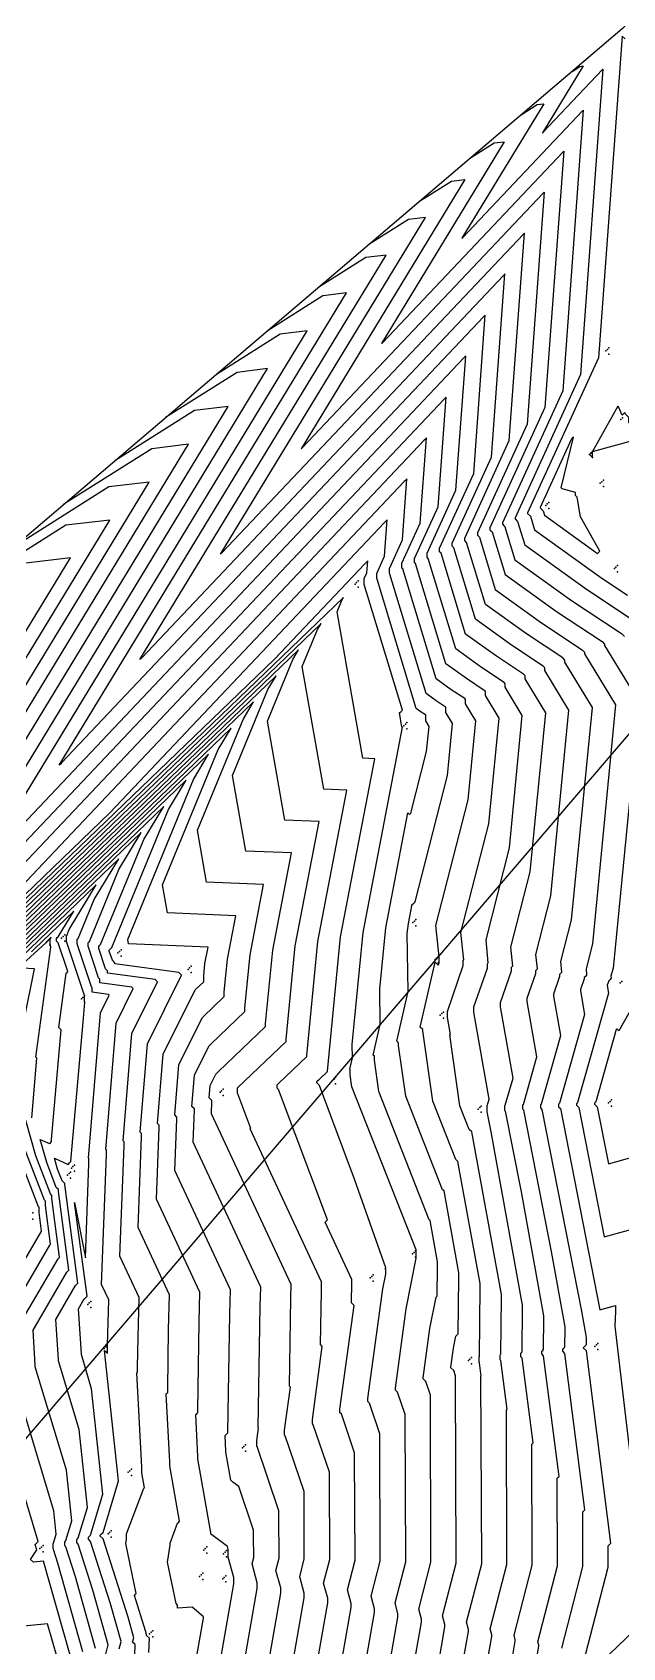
# Model space of a CAD drawing. Header units: metres. Extents: x 419582 to 423558, y 4805372 to 4807539.
# Drawn here: x 421898.9 to 421937, y 4806538.3 to 4806642.4 of the extents above; entities that cross this region are included whole.
import ezdxf

# ---------------------------------------------------------------- set-up
doc = ezdxf.new("R2010")
doc.units = ezdxf.units.M
doc.linetypes.add('PHANTOM', pattern=[2.5, 1.25, -0.25, 0.25, -0.25, 0.25, -0.25])
for name, color, linetype in [('C-TINN', 4, 'Continuous'), ('C-TINN-BNDY', 110, 'Continuous'), ('C-TOPO-MAJR', 9, 'Continuous'), ('C-TOPO-MINR', 8, 'Continuous'), ('LS', 7, 'Continuous')]:
    doc.layers.add(name, color=color, linetype=linetype)
doc.styles.get("Standard").update_dxf_attribs({"font": 'simplex.shx'})

# ---------------------------------------------------------------- blocks, each defined once
blk = doc.blocks.new('AN30 +0 +0')
at = {"linetype": 'PHANTOM', "flags": 128}
for points in [[(0, -11.38), (0, 11.38)], [(-11.38, 0), (11.38, 0)]]:
    blk.add_lwpolyline(points, dxfattribs=at)
at = {"flags": 128}
blk.add_lwpolyline([(-4.74, -4.74), (-4.74, 4.74), (4.74, 4.74), (4.74, -4.74)], close=True, dxfattribs=at)
at = {"layer": 'LS', "insert": (-3.27, -0.38), "char_height": 0.5158, "width": 9.1359, "attachment_point": 1}
blk.add_mtext('AN30\\PBase +0 Leg +0', dxfattribs=at)

msp = doc.modelspace()

# ---------------------------------------------------------------- linework, layer by layer
at = {"color": 31, "lineweight": 30, "true_color": 0xffbd7a, "elevation": 1718.01}
msp.add_lwpolyline([(423449.83, 4807399.59), (423130.59, 4807500.11), (421950.92, 4806613), (421795.04, 4806430.99), (421305.02, 4806147.04), (421305.02, 4806147.04), (420630.08, 4805770.97), (419765.16, 4805549.54), (419617.36, 4805580.09)], dxfattribs=at)
at = {"layer": 'C-TINN', "color": 4, "linetype": 'Continuous', "lineweight": -3}
for p in [(421935.92, 4806621.89, 1832.42), (421936.02, 4806621.99, 1832.42), (421936.12, 4806622.09, 1832.42), (421936.12, 4806621.69, 1832.42), (421936.89, 4806617.47, 1831.9), (421936.99, 4806617.57, 1831.9), (421934.86, 4806615.21, 1832), (421934.96, 4806615.31, 1832), (421935.06, 4806615.41, 1832), (421935.06, 4806615.01, 1832), (421935.76, 4806613.56, 1832.59), (421935.56, 4806613.36, 1832.59), (421935.66, 4806613.46, 1832.59), (421935.76, 4806613.16, 1832.59), (421932.04, 4806611.93, 1833.44), (421932.14, 4806612.03, 1833.44), (421932.24, 4806612.13, 1833.44), (421932.24, 4806611.73, 1833.44), (421936.47, 4806607.86, 1832.85), (421936.57, 4806607.96, 1832.85), (421936.67, 4806608.06, 1832.85), (421936.67, 4806607.66, 1832.85), (421919.74, 4806606.86, 1818.51), (421919.84, 4806606.96, 1818.51), (421919.94, 4806607.06, 1818.51), (421919.94, 4806606.66, 1818.51), (421923.09, 4806597.93, 1819.05), (421922.89, 4806597.73, 1819.05), (421922.99, 4806597.83, 1819.05), (421923.09, 4806597.53, 1819.05), (421923.47, 4806585.04, 1821.2), (421923.57, 4806585.14, 1821.2), (421923.67, 4806585.24, 1821.2), (421923.67, 4806584.84, 1821.2), (421899.85, 4806583.78, 1804.93), (421899.95, 4806583.88, 1804.93), (421900.05, 4806583.98, 1804.93), (421900.05, 4806583.58, 1804.93), (421900.82, 4806584.04, 1806.82), (421900.92, 4806584.14, 1806.82), (421901.02, 4806584.24, 1806.82), (421901.02, 4806583.84, 1806.82), (421904.45, 4806583.08, 1811.81), (421904.55, 4806583.18, 1811.81), (421904.65, 4806583.28, 1811.81), (421904.65, 4806582.88, 1811.81), (421924.9, 4806582.65, 1821.96), (421925, 4806582.75, 1821.96), (421925.1, 4806582.85, 1821.96), (421925.1, 4806582.45, 1821.96), (421908.97, 4806582.02, 1811.39), (421909.07, 4806582.12, 1811.39), (421909.17, 4806582.22, 1811.39), (421909.17, 4806581.82, 1811.39), (421936.94, 4806581.25, 1829.49), (421902.19, 4806580.22, 1806.98), (421902.29, 4806580.32, 1806.98), (421936.84, 4806581.15, 1829.49), (421902.09, 4806580.12, 1806.98), (421902.29, 4806579.92, 1806.98), (421925.34, 4806579.17, 1822.85), (421925.44, 4806579.27, 1822.85), (421925.24, 4806579.07, 1822.85), (421925.44, 4806578.87, 1822.85), (421918.49, 4806575.05, 1818.4), (421911.04, 4806574.1, 1815.64), (421911.14, 4806574.2, 1815.64), (421911.24, 4806574.3, 1815.64), (421918.29, 4806574.85, 1818.4), (421918.39, 4806574.95, 1818.4), (421918.49, 4806574.65, 1818.4), (421911.24, 4806573.9, 1815.64), (421927.68, 4806573.01, 1823.67), (421927.78, 4806573.11, 1823.67), (421927.88, 4806573.21, 1823.67), (421936.09, 4806573.41, 1830.79), (421936.19, 4806573.51, 1830.79), (421936.29, 4806573.61, 1830.79), (421936.29, 4806573.21, 1830.79), (421927.88, 4806572.81, 1823.67), (421901.2, 4806568.76, 1807.9), (421901.3, 4806568.86, 1807.9), (421901.4, 4806568.96, 1807.9), (421901.45, 4806569.21, 1807.18), (421901.55, 4806569.31, 1807.18), (421901.65, 4806569.41, 1807.18), (421901.65, 4806569.01, 1807.18), (421901.4, 4806568.56, 1807.9), (421898.96, 4806566.33, 1802.05), (421898.96, 4806565.93, 1802.05), (421923.45, 4806563.68, 1818.97), (421923.55, 4806563.78, 1818.97), (421923.65, 4806563.88, 1818.97), (421923.65, 4806563.48, 1818.97), (421920.72, 4806562.13, 1817.6), (421920.82, 4806562.23, 1817.6), (421920.92, 4806562.33, 1817.6), (421920.92, 4806561.93, 1817.6), (421902.5, 4806560.42, 1808.41), (421902.6, 4806560.52, 1808.41), (421902.7, 4806560.62, 1808.41), (421902.7, 4806560.22, 1808.41), (421903.56, 4806557.58, 1808.99), (421903.66, 4806557.68, 1808.99), (421903.76, 4806557.78, 1808.99), (421903.76, 4806557.38, 1808.99), (421935.21, 4806557.71, 1827.54), (421935.31, 4806557.81, 1827.54), (421935.41, 4806557.91, 1827.54), (421935.41, 4806557.51, 1827.54), (421927.05, 4806556.8, 1821.63), (421927.15, 4806556.9, 1821.63), (421927.25, 4806557, 1821.63), (421927.25, 4806556.6, 1821.63), (421912.48, 4806551.17, 1813.59), (421912.58, 4806551.27, 1813.59), (421912.68, 4806551.37, 1813.59), (421912.68, 4806550.97, 1813.59), (421905.12, 4806549.6, 1809.63), (421905.22, 4806549.7, 1809.63), (421905.32, 4806549.8, 1809.63), (421905.32, 4806549.4, 1809.63), (421904.01, 4806545.83, 1809.65), (421899.52, 4806544.78, 1804.15), (421899.62, 4806544.88, 1804.15), (421903.81, 4806545.63, 1809.65), (421903.91, 4806545.73, 1809.65), (421904.01, 4806545.43, 1809.65), (421910.18, 4806544.79, 1811.77), (421899.42, 4806544.68, 1804.15), (421899.62, 4806544.48, 1804.15), (421909.98, 4806544.59, 1811.77), (421910.08, 4806544.69, 1811.77), (421910.18, 4806544.39, 1811.77), (421911.26, 4806544.35, 1811.93), (421911.36, 4806544.45, 1811.93), (421911.46, 4806544.55, 1811.93), (421911.46, 4806544.15, 1811.93), (421909.72, 4806542.89, 1811.77), (421909.82, 4806542.99, 1811.77), (421909.92, 4806543.09, 1811.77), (421909.92, 4806542.69, 1811.77), (421911.21, 4806542.73, 1811.66), (421911.31, 4806542.83, 1811.66), (421911.41, 4806542.93, 1811.66), (421911.41, 4806542.53, 1811.66), (421906.49, 4806539.19, 1810.23), (421906.59, 4806539.29, 1810.23), (421906.69, 4806539.39, 1810.23), (421906.69, 4806538.99, 1810.23)]:
    msp.add_point(p, dxfattribs=at)
at = {"layer": 'C-TINN-BNDY', "color": 110, "linetype": 'Continuous', "lineweight": -3, "flags": 128}
for points in [[(421193.45, 4806114.76), (421316.74, 4806181.07), (421324.23, 4806185.31), (421416.34, 4806233.29), (421455.96, 4806255.55), (421534.88, 4806300.35), (421936.98, 4806642.67), (421937.08, 4806642.77), (421937.18, 4806642.87), (421963.15, 4806666.69), (422251.15, 4806867.33), (422367.39, 4806957.21), (422449.57, 4807014.1), (422473.63, 4807031.8), (422600.66, 4807130.15), (422687.35, 4807196.06), (422733.46, 4807229.97)], [(422724.87, 4807165.92), (422697.08, 4807146.67), (422577.28, 4807048.8), (422494.93, 4806993.73), (422433.35, 4806948.24), (422390.21, 4806913.55), (422303.24, 4806847.72), (422229.68, 4806793.83), (422213.19, 4806781.58), (422179.34, 4806755.48), (422143.63, 4806726.94), (422090.94, 4806686.36), (421935.65, 4806537.41), (421807.76, 4806419.27), (421798.23, 4806410.98), (421750.84, 4806385.06), (421712.43, 4806364.25), (421678.37, 4806344.94), (421648.74, 4806328.11), (421541.25, 4806258.62), (421434.62, 4806175.52), (421305.47, 4806115.01), (421187.67, 4806058.56)]]:
    msp.add_lwpolyline(points, dxfattribs=at)
at = {"layer": 'C-TOPO-MAJR', "color": 9, "linetype": 'Continuous', "lineweight": -3, "flags": 128}
for points, elevation in [([(421930.46, 4806637.12), (421931.48, 4806637.77), (421931.92, 4806637.82), (421926.64, 4806629.15), (421926.66, 4806629.17), (421926.68, 4806629.19), (421934.43, 4806637.38), (421934.45, 4806637.4), (421934.46, 4806637.41), (421933.14, 4806619.31), (421929.25, 4806610.81), (421929.25, 4806610.72), (421929.41, 4806610.56), (421930.05, 4806608.43), (421933.71, 4806605.81), (421936.93, 4806603.67), (421937.12, 4806603.49)], 1830), ([(421931.33, 4806536.92), (421931.59, 4806538.4), (421931.59, 4806538.46), (421931.53, 4806538.68), (421932.81, 4806543.58), (421932.78, 4806549.23), (421932.84, 4806549.29), (421932.9, 4806549.34), (421931.9, 4806557.12), (421931.79, 4806557.23), (421931.79, 4806557.4), (421931.85, 4806557.46), (421931.9, 4806557.52), (421931.92, 4806559.56), (421931.92, 4806559.68), (421930.47, 4806567.69), (421929.45, 4806572.88), (421929.41, 4806572.92), (421929.41, 4806573.25), (421929.43, 4806573.27), (421929.93, 4806575.02), (421929.13, 4806579.61), (421929.13, 4806579.88), (421929.84, 4806581.93), (421929.84, 4806582.16), (421929.88, 4806582.2), (421929.92, 4806582.24), (421929.8, 4806583.46), (421931.04, 4806588.31), (421932.04, 4806598.56), (421930.71, 4806600.75), (421930.71, 4806600.95), (421930.61, 4806601.05), (421928.86, 4806602.21), (421926.87, 4806603.64), (421925.29, 4806608.86), (421925.2, 4806608.95), (421925.2, 4806609.18), (421927.4, 4806613.98), (421928.14, 4806624.2), (421928.09, 4806624.15), (421928.04, 4806624.1), (421900.81, 4806595.33), (421900.74, 4806595.26), (421900.67, 4806595.19), (421919.19, 4806625.63), (421917.67, 4806625.44), (421914.08, 4806623.17)], 1825), ([(421880.07, 4806570.04), (421906.47, 4806613.43), (421903.86, 4806613.12), (421897.69, 4806609.22)], 1820), ([(421923.26, 4806535.57), (421924.03, 4806539.95), (421924.03, 4806540.14), (421923.85, 4806540.77), (421924.64, 4806543.8), (421924.6, 4806554.51), (421924.6, 4806554.58), (421924.3, 4806555.46), (421924.14, 4806555.62), (421924.14, 4806555.7), (421924.57, 4806558.87), (421924.97, 4806560.89), (421925.01, 4806560.93), (421925.04, 4806560.97), (421925.06, 4806562.81), (421925.06, 4806563.16), (421924.58, 4806565.84), (421924.53, 4806565.88), (421921.28, 4806574.15), (421920.99, 4806576.17), (421920.99, 4806576.42), (421920.92, 4806576.5), (421921.37, 4806578.47), (421921.34, 4806580.76), (421921.72, 4806584.7), (421923.15, 4806592.12), (421923.26, 4806592.01), (421923.3, 4806592.06), (421923.35, 4806592.1), (421924.36, 4806596.06), (421924.52, 4806597.69), (421924.31, 4806598.04), (421924.31, 4806598.41), (421924.29, 4806598.43), (421924.01, 4806598.61), (421923.69, 4806598.84), (421921.17, 4806607.17), (421921.15, 4806607.19), (421921.15, 4806607.55), (421921.65, 4806608.65), (421921.82, 4806611), (421921.73, 4806610.91), (421921.65, 4806610.82), (421903.95, 4806592.13), (421886.16, 4806575.02)], 1820), ([(421915.19, 4806534.22), (421916.46, 4806541.5), (421916.46, 4806541.81), (421916.18, 4806542.86), (421916.47, 4806544.02), (421916.46, 4806548.09), (421916.46, 4806548.36), (421915.24, 4806551.96), (421915.2, 4806551.99), (421915.2, 4806552.32), (421915.58, 4806555.08), (421915.51, 4806555.15), (421915.6, 4806560.82), (421915.62, 4806561.7), (421910.48, 4806572.72), (421910.51, 4806573.53), (421910.51, 4806573.56), (421910.33, 4806573.75), (421910.39, 4806574.53), (421910.76, 4806575.26), (421910.84, 4806575.35), (421910.93, 4806575.43), (421913.97, 4806578.33), (421913.97, 4806578.53), (421914.43, 4806583.26), (421915.64, 4806589.53), (421912.69, 4806589.65), (421911.83, 4806594.51), (421914.12, 4806600.07), (421914.65, 4806600.95), (421890.77, 4806578)], 1815), ([(421906.45, 4806537.99), (421906.48, 4806538.9), (421906.29, 4806539.09), (421906.3, 4806539.14), (421906.23, 4806539.39), (421905.51, 4806541.66), (421905.57, 4806541.72), (421905.63, 4806541.79), (421904.95, 4806545.01), (421905, 4806545.29), (421905, 4806545.63), (421906.13, 4806548.57), (421906.14, 4806548.59), (421906.16, 4806548.6), (421905.99, 4806549.57), (421905.99, 4806549.93), (421905.67, 4806556.02), (421905.7, 4806556.04), (421905.72, 4806556.06), (421905.72, 4806556.37), (421905.75, 4806558.29), (421905.82, 4806560.88), (421904.58, 4806563.54), (421904.85, 4806570.64), (421904.85, 4806570.91), (421904.78, 4806570.97), (421905.34, 4806577.89), (421907, 4806581.22), (421906.86, 4806581.36), (421903.77, 4806581.77), (421903.77, 4806581.92), (421903.64, 4806582.05), (421903.21, 4806583.36), (421903.21, 4806583.5), (421903.27, 4806583.56), (421903.33, 4806583.63), (421906.11, 4806590.39), (421907.4, 4806592.52), (421895.38, 4806580.97)], 1810), ([(421898.89, 4806572.46), (421899.23, 4806576.3), (421899.15, 4806576.37), (421900.12, 4806583.46), (421900.12, 4806583.47), (421900.13, 4806583.47), (421900.09, 4806583.59), (421900.08, 4806583.6), (421900.08, 4806583.98), (421900.08, 4806583.99), (421900.09, 4806583.99), (421900.15, 4806584.1), (421899.99, 4806583.94), (421899.89, 4806583.84), (421899.79, 4806583.74), (421887.88, 4806572.88)], 1805), ([(421938.77, 4806581.62), (421936.75, 4806578.07), (421936.62, 4806578.19), (421936.59, 4806578.15), (421935.27, 4806573.48), (421935.18, 4806573.39), (421935.18, 4806573.34), (421935.36, 4806573.17), (421936.08, 4806569.49), (421941.38, 4806570.96)], 1830), ([(421897.51, 4806558.09), (421900.6, 4806563.37), (421900.65, 4806563.42), (421900.69, 4806563.47), (421900.19, 4806567.26), (421900.19, 4806567.45), (421900.09, 4806567.56), (421899.15, 4806570), (421898.5, 4806572.28)], 1805), ([(421902.19, 4806538.03), (421900.58, 4806543.74), (421900.3, 4806544.63), (421900.27, 4806544.66), (421900.27, 4806545), (421900.28, 4806545.01), (421900.3, 4806545.03), (421900.47, 4806545.61), (421900.31, 4806547.11), (421897.64, 4806555.99)], 1805)]:
    msp.add_lwpolyline(points, dxfattribs=dict(at, elevation=elevation))
at = {"layer": 'C-TOPO-MINR', "color": 8, "linetype": 'Continuous', "lineweight": -3, "flags": 128}
for points, elevation in [([(421937.16, 4806642), (421936.96, 4806642.19), (421936.96, 4806642.19), (421936.96, 4806642.19), (421935.44, 4806621.44), (421930.87, 4806611.46), (421930.87, 4806611.42), (421931.05, 4806611.24), (421931.32, 4806610.35), (421935.65, 4806607.25), (421937.32, 4806606.14)], 1832), ([(421933.74, 4806639.91), (421934.25, 4806640.23), (421934.46, 4806640.26), (421931.84, 4806635.95), (421931.85, 4806635.96), (421931.86, 4806635.97), (421935.71, 4806640.04), (421935.72, 4806640.05), (421935.73, 4806640.05), (421934.29, 4806620.38), (421930.06, 4806611.13), (421930.06, 4806611.07), (421930.23, 4806610.9), (421930.69, 4806609.39), (421934.68, 4806606.53), (421938.2, 4806604.19)], 1831), ([(421927.18, 4806634.33), (421928.72, 4806635.3), (421929.37, 4806635.38), (421921.45, 4806622.36), (421921.48, 4806622.39), (421921.51, 4806622.42), (421933.16, 4806634.73), (421933.18, 4806634.75), (421933.2, 4806634.77), (421931.99, 4806618.24), (421928.44, 4806610.48), (421928.44, 4806610.36), (421928.58, 4806610.22), (421929.42, 4806607.47), (421932.74, 4806605.09), (421935.67, 4806603.15), (421935.83, 4806602.98), (421935.83, 4806602.91), (421938.06, 4806599.24), (421936.39, 4806582.11), (421936.25, 4806581.58), (421936.26, 4806581.45), (421936.17, 4806581.35), (421936.08, 4806581.26), (421936.08, 4806581.23), (421936, 4806581.01), (421936, 4806580.98), (421936.09, 4806580.48), (421934.1, 4806573.43), (421934.03, 4806573.36), (421934.03, 4806573.26), (421934.18, 4806573.11), (421935.81, 4806564.78), (421938.95, 4806565.65)], 1829), ([(421923.91, 4806631.54), (421925.96, 4806632.84), (421926.83, 4806632.94), (421916.26, 4806615.57), (421916.29, 4806615.61), (421916.33, 4806615.65), (421931.88, 4806632.07), (421931.91, 4806632.1), (421931.94, 4806632.13), (421930.84, 4806617.18), (421927.63, 4806610.16), (421927.63, 4806610.01), (421927.76, 4806609.88), (421928.78, 4806606.51), (421931.77, 4806604.37), (421934.4, 4806602.62), (421934.55, 4806602.47), (421934.55, 4806602.37), (421936.55, 4806599.07), (421935.05, 4806583.66), (421934.64, 4806582.05), (421934.68, 4806581.65), (421934.6, 4806581.57), (421934.52, 4806581.49), (421934.52, 4806581.41), (421934.28, 4806580.73), (421934.28, 4806580.64), (421934.55, 4806579.12), (421932.93, 4806573.39), (421932.87, 4806573.33), (421932.87, 4806573.17), (421932.99, 4806573.05), (421935.53, 4806560.08), (421936.53, 4806560.35), (421936.53, 4806559.99), (421936.49, 4806559.03), (421938.11, 4806545.34)], 1828), ([(421934.61, 4806537.84), (421936.07, 4806543.49), (421936.07, 4806544.86), (421936.16, 4806544.95), (421936.25, 4806545.04), (421934.66, 4806557.43), (421934.48, 4806557.61), (421934.48, 4806557.65), (421934.57, 4806557.74), (421934.66, 4806557.83), (421934.67, 4806558.26), (421934.67, 4806558.29), (421934.36, 4806559.99), (421931.81, 4806573), (421931.72, 4806573.09), (421931.72, 4806573.3), (421931.77, 4806573.35), (421933.01, 4806577.75), (421932.57, 4806580.29), (421932.57, 4806580.45), (421932.96, 4806581.58), (421932.96, 4806581.71), (421933.02, 4806581.78), (421933.09, 4806581.85), (421933.02, 4806582.52), (421933.71, 4806585.21), (421935.05, 4806598.9), (421933.27, 4806601.83), (421933.27, 4806601.96), (421933.14, 4806602.1), (421930.8, 4806603.65), (421928.15, 4806605.55), (421926.93, 4806609.54), (421926.82, 4806609.66), (421926.82, 4806609.83), (421929.69, 4806616.11), (421930.67, 4806629.49), (421930.64, 4806629.45), (421930.6, 4806629.41), (421911.16, 4806608.88), (421911.11, 4806608.83), (421911.06, 4806608.78), (421924.28, 4806630.5), (421923.2, 4806630.37), (421920.63, 4806628.75)], 1827), ([(421933.07, 4806538.26), (421934.44, 4806543.53), (421934.43, 4806547.05), (421934.5, 4806547.12), (421934.57, 4806547.19), (421933.28, 4806557.27), (421933.14, 4806557.42), (421933.14, 4806557.52), (421933.21, 4806557.6), (421933.28, 4806557.67), (421933.3, 4806558.91), (421933.3, 4806558.98), (421932.41, 4806563.84), (421930.63, 4806572.94), (421930.57, 4806573.01), (421930.57, 4806573.28), (421930.6, 4806573.31), (421931.47, 4806576.39), (421930.85, 4806579.95), (421930.85, 4806580.16), (421931.4, 4806581.75), (421931.4, 4806581.94), (421931.45, 4806581.99), (421931.51, 4806582.05), (421931.41, 4806582.99), (421932.38, 4806586.76), (421933.54, 4806598.73), (421931.99, 4806601.29), (421931.99, 4806601.46), (421931.88, 4806601.57), (421929.83, 4806602.93), (421927.51, 4806604.6), (421926.11, 4806609.2), (421926.01, 4806609.3), (421926.01, 4806609.5), (421928.54, 4806615.05), (421929.41, 4806626.85), (421929.36, 4806626.8), (421929.32, 4806626.76), (421905.99, 4806602.1), (421905.93, 4806602.04), (421905.87, 4806601.99), (421921.74, 4806628.06), (421920.44, 4806627.91), (421917.35, 4806625.96)], 1826), ([(421895.48, 4806588.4), (421916.65, 4806623.19), (421914.91, 4806622.98), (421910.8, 4806620.38)], 1824), ([(421929.72, 4806536.65), (421930.08, 4806538.71), (421930.08, 4806538.8), (421930, 4806539.1), (421931.17, 4806543.62), (421931.14, 4806551.42), (421931.18, 4806551.46), (421931.22, 4806551.5), (421930.52, 4806556.96), (421930.44, 4806557.05), (421930.44, 4806557.28), (421930.48, 4806557.32), (421930.52, 4806557.36), (421930.55, 4806560.21), (421930.55, 4806560.38), (421928.52, 4806571.54), (421928.27, 4806572.83), (421928.26, 4806572.84), (421928.26, 4806573.22), (421928.27, 4806573.22), (421928.39, 4806573.66), (421927.41, 4806579.26), (421927.41, 4806579.6), (421928.28, 4806582.1), (421928.28, 4806582.39), (421928.31, 4806582.42), (421928.33, 4806582.44), (421928.19, 4806583.93), (421929.7, 4806589.86), (421930.53, 4806598.38), (421929.43, 4806600.21), (421929.43, 4806600.44), (421929.35, 4806600.52), (421927.89, 4806601.49), (421926.24, 4806602.68), (421924.46, 4806608.52), (421924.39, 4806608.6), (421924.39, 4806608.85), (421926.25, 4806612.91), (421926.88, 4806621.56), (421926.82, 4806621.5), (421926.76, 4806621.44), (421895.64, 4806588.56)], 1824), ([(421890.29, 4806581.61), (421914.1, 4806620.75), (421912.15, 4806620.51), (421907.52, 4806617.59)], 1823), ([(421928.1, 4806536.38), (421928.57, 4806539.02), (421928.57, 4806539.13), (421928.46, 4806539.52), (421929.54, 4806543.66), (421929.5, 4806553.6), (421929.52, 4806553.63), (421929.55, 4806553.65), (421929.14, 4806556.81), (421929.1, 4806556.86), (421929.1, 4806557.16), (421929.12, 4806557.19), (421929.14, 4806557.21), (421929.18, 4806560.86), (421929.18, 4806561.07), (421927.28, 4806571.54), (421927.11, 4806571.71), (421926.51, 4806573.22), (421925.85, 4806577.8), (421925.87, 4806577.82), (421925.89, 4806577.83), (421925.7, 4806578.92), (421925.7, 4806579.31), (421926.72, 4806582.27), (421926.72, 4806582.62), (421926.74, 4806582.63), (421926.75, 4806582.64), (421926.57, 4806584.4), (421928.37, 4806591.41), (421929.03, 4806598.21), (421928.15, 4806599.67), (421928.15, 4806599.93), (421928.08, 4806600), (421926.92, 4806600.77), (421925.6, 4806601.72), (421923.64, 4806608.18), (421923.58, 4806608.24), (421923.58, 4806608.52), (421925.1, 4806611.85), (421925.62, 4806618.92), (421925.55, 4806618.85), (421925.48, 4806618.79), (421890.46, 4806581.79)], 1823), ([(421885.09, 4806574.82), (421911.56, 4806618.31), (421909.39, 4806618.05), (421904.25, 4806614.8)], 1822), ([(421882.34, 4806572.05), (421909.01, 4806615.87), (421906.63, 4806615.59), (421900.97, 4806612.01)], 1821), ([(421926.49, 4806536.11), (421927.05, 4806539.33), (421927.05, 4806539.47), (421926.93, 4806539.93), (421927.91, 4806543.71), (421927.86, 4806555.79), (421927.86, 4806555.8), (421927.87, 4806555.8), (421927.76, 4806556.66), (421927.75, 4806556.67), (421927.75, 4806557.04), (421927.75, 4806557.05), (421927.76, 4806557.06), (421927.81, 4806561.51), (421927.81, 4806561.77), (421926.38, 4806569.64), (421926.25, 4806569.77), (421924.77, 4806573.53), (421924.11, 4806578.06), (421924.11, 4806578.14), (421923.95, 4806578.3), (421924.92, 4806582.49), (421925.11, 4806582.3), (421925.11, 4806582.3), (421925.12, 4806582.31), (421925.16, 4806582.44), (421925.16, 4806582.84), (421925.16, 4806582.84), (421925.16, 4806582.84), (421924.96, 4806584.86), (421927.03, 4806592.96), (421927.53, 4806598.04), (421926.87, 4806599.13), (421926.87, 4806599.43), (421926.82, 4806599.48), (421925.95, 4806600.05), (421924.97, 4806600.76), (421922.82, 4806607.85), (421922.77, 4806607.89), (421922.77, 4806608.2), (421923.95, 4806610.78), (421924.35, 4806616.28), (421924.28, 4806616.21), (421924.2, 4806616.13), (421885.29, 4806575.01)], 1822), ([(421924.88, 4806535.84), (421925.54, 4806539.64), (421925.54, 4806539.8), (421925.39, 4806540.35), (421926.27, 4806543.75), (421926.22, 4806555.79), (421926.22, 4806555.82), (421926.11, 4806556.16), (421925.92, 4806556.34), (421925.92, 4806556.37), (421926.09, 4806557.6), (421926.24, 4806558.38), (421926.32, 4806558.46), (421926.4, 4806558.53), (421926.44, 4806562.16), (421926.44, 4806562.47), (421925.48, 4806567.74), (421925.39, 4806567.82), (421923.02, 4806573.84), (421922.55, 4806577.12), (421922.55, 4806577.28), (421922.43, 4806577.4), (421923.17, 4806580.6), (421923.11, 4806584.33), (421923.18, 4806584.98), (421923.42, 4806586.22), (421923.43, 4806586.2), (421923.53, 4806586.29), (421923.62, 4806586.38), (421925.7, 4806594.51), (421926.02, 4806597.87), (421925.59, 4806598.58), (421925.59, 4806598.92), (421925.56, 4806598.95), (421924.98, 4806599.33), (421924.33, 4806599.8), (421921.99, 4806607.51), (421921.96, 4806607.54), (421921.96, 4806607.87), (421922.8, 4806609.71), (421923.09, 4806613.64), (421923.01, 4806613.56), (421922.92, 4806613.47), (421893.36, 4806582.24)], 1821), ([(421877.79, 4806568.04), (421903.93, 4806610.99), (421901.1, 4806610.66), (421894.42, 4806606.44)], 1819), ([(421875.51, 4806566.04), (421901.38, 4806608.56), (421898.34, 4806608.19)], 1818), ([(421921.65, 4806535.3), (421922.51, 4806540.26), (421922.51, 4806540.47), (421922.32, 4806541.19), (421923.01, 4806543.84), (421922.97, 4806553.22), (421922.97, 4806553.33), (421922.48, 4806554.76), (421922.35, 4806554.89), (421922.35, 4806555.02), (421923.05, 4806560.15), (421923.69, 4806563.4), (421923.69, 4806563.41), (421923.69, 4806563.41), (421923.69, 4806563.46), (421923.69, 4806563.86), (421923.68, 4806563.94), (421923.68, 4806563.94), (421919.54, 4806574.46), (421919.43, 4806575.22), (421919.43, 4806575.57), (421919.4, 4806575.59), (421919.57, 4806576.33), (421919.56, 4806577.19), (421920.26, 4806584.41), (421922.8, 4806597.63), (421922.76, 4806597.63), (421922.6, 4806598.58), (421922.62, 4806598.56), (421922.71, 4806598.65), (421922.8, 4806598.74), (421920.34, 4806606.83), (421920.34, 4806606.83), (421920.34, 4806607.22), (421920.5, 4806607.58), (421920.56, 4806608.35), (421920.46, 4806608.26), (421920.37, 4806608.16), (421914.55, 4806602.01), (421887.08, 4806575.62)], 1819), ([(421920.03, 4806535.03), (421921, 4806540.57), (421921, 4806540.81), (421920.78, 4806541.61), (421921.37, 4806543.88), (421921.34, 4806551.94), (421921.34, 4806552.09), (421920.67, 4806554.06), (421920.56, 4806554.17), (421920.56, 4806554.35), (421921.53, 4806561.42), (421921.72, 4806562.38), (421921.72, 4806562.67), (421921.66, 4806562.72), (421921.69, 4806562.75), (421921.72, 4806562.78), (421919.71, 4806568.49), (421917.44, 4806574.54), (421917.27, 4806574.71), (421917.27, 4806574.77), (421917.35, 4806574.86), (421917.44, 4806574.94), (421917.96, 4806575.44), (421917.96, 4806575.46), (421918.81, 4806584.12), (421921.01, 4806595.6), (421920.24, 4806595.63), (421918.59, 4806605.07), (421918.92, 4806605.87), (421919, 4806606), (421888, 4806576.21)], 1818), ([(421918.42, 4806534.76), (421919.49, 4806540.88), (421919.49, 4806541.14), (421919.25, 4806542.03), (421919.74, 4806543.93), (421919.71, 4806550.66), (421919.71, 4806550.85), (421918.86, 4806553.36), (421918.77, 4806553.44), (421918.77, 4806553.67), (421919.69, 4806560.35), (421919.52, 4806560.52), (421919.54, 4806561.83), (421919.54, 4806562.03), (421917.82, 4806565.73), (421917.89, 4806565.8), (421917.96, 4806565.87), (421914.81, 4806574.27), (421914.71, 4806574.37), (421914.71, 4806574.57), (421914.76, 4806574.62), (421914.81, 4806574.67), (421916.63, 4806576.4), (421916.63, 4806576.48), (421917.35, 4806583.83), (421919.22, 4806593.58), (421917.73, 4806593.64), (421916.34, 4806601.55), (421917.32, 4806603.94), (421917.55, 4806604.32), (421888.92, 4806576.81)], 1817), ([(421916.8, 4806534.49), (421917.98, 4806541.19), (421917.98, 4806541.48), (421917.71, 4806542.45), (421918.11, 4806543.97), (421918.09, 4806549.37), (421918.09, 4806549.61), (421917.05, 4806552.66), (421916.99, 4806552.72), (421916.99, 4806553), (421917.63, 4806557.72), (421917.51, 4806557.84), (421917.57, 4806561.32), (421917.58, 4806561.87), (421912.98, 4806571.74), (421913, 4806571.76), (421913.02, 4806571.77), (421912.19, 4806574), (421912.16, 4806574.02), (421912.16, 4806574.37), (421912.17, 4806574.38), (421912.19, 4806574.4), (421915.3, 4806577.37), (421915.3, 4806577.5), (421915.89, 4806583.55), (421917.43, 4806591.55), (421915.21, 4806591.64), (421914.09, 4806598.03), (421915.72, 4806602), (421916.1, 4806602.63), (421889.84, 4806577.4)], 1816), ([(421913.57, 4806533.95), (421914.95, 4806541.81), (421914.95, 4806542.15), (421914.64, 4806543.28), (421914.84, 4806544.06), (421914.83, 4806546.81), (421914.83, 4806547.12), (421913.42, 4806551.26), (421913.41, 4806551.27), (421913.41, 4806551.65), (421913.52, 4806552.45), (421913.5, 4806552.47), (421913.63, 4806560.31), (421913.66, 4806561.54), (421909.3, 4806570.89), (421909.38, 4806572.95), (421909.38, 4806573.03), (421909.22, 4806573.19), (421909.38, 4806575.2), (421910.32, 4806577.08), (421910.38, 4806577.14), (421910.44, 4806577.2), (421912.64, 4806579.3), (421912.64, 4806579.55), (421912.97, 4806582.97), (421913.84, 4806587.5), (421910.17, 4806587.65), (421909.58, 4806590.99), (421912.52, 4806598.13), (421913.2, 4806599.26), (421891.69, 4806578.59)], 1814), ([(421911.96, 4806533.68), (421913.44, 4806542.12), (421913.44, 4806542.48), (421913.1, 4806543.7), (421913.21, 4806544.1), (421913.2, 4806545.52), (421913.2, 4806545.88), (421912.25, 4806548.69), (421911.87, 4806548.97), (421911.73, 4806549.1), (421911.41, 4806550.91), (421911.41, 4806550.97), (421911.36, 4806551.97), (421911.45, 4806552.05), (421911.54, 4806552.14), (421911.54, 4806552.19), (421911.66, 4806559.81), (421911.7, 4806561.37), (421908.12, 4806569.05), (421908.25, 4806572.37), (421908.25, 4806572.5), (421908.11, 4806572.64), (421908.37, 4806575.87), (421909.88, 4806578.9), (421909.92, 4806578.93), (421909.95, 4806578.97), (421911.31, 4806580.27), (421911.31, 4806580.57), (421911.52, 4806582.68), (421912.05, 4806585.48), (421907.65, 4806585.66), (421907.33, 4806587.47), (421910.92, 4806596.2), (421911.75, 4806597.58), (421892.61, 4806579.18)], 1813), ([(421910.35, 4806533.41), (421911.92, 4806542.42), (421911.92, 4806542.82), (421911.57, 4806544.12), (421911.57, 4806544.15), (421911.57, 4806544.24), (421911.57, 4806544.64), (421911.51, 4806544.82), (421910.5, 4806545.57), (421910.47, 4806545.6), (421909.61, 4806550.46), (421909.61, 4806550.62), (421909.47, 4806553.32), (421909.53, 4806553.38), (421909.6, 4806553.45), (421909.6, 4806553.59), (421909.69, 4806559.3), (421909.74, 4806561.21), (421906.94, 4806567.21), (421907.11, 4806571.8), (421907.11, 4806571.97), (421907, 4806572.08), (421907.36, 4806576.55), (421909.44, 4806580.71), (421909.45, 4806580.73), (421909.47, 4806580.74), (421909.98, 4806581.23), (421909.98, 4806581.6), (421910.06, 4806582.4), (421910.26, 4806583.46), (421905.13, 4806583.66), (421905.08, 4806583.95), (421909.32, 4806594.26), (421910.3, 4806595.89), (421893.53, 4806579.78)], 1812), ([(421908.73, 4806533.14), (421909.97, 4806540.19), (421909.97, 4806540.28), (421909.23, 4806540.9), (421908.3, 4806540.84), (421908.3, 4806541.04), (421908.21, 4806541.14), (421907.65, 4806543.81), (421907.81, 4806544.9), (421907.81, 4806545.04), (421908.3, 4806546.32), (421908.37, 4806546.38), (421908.43, 4806546.45), (421907.8, 4806550.01), (421907.8, 4806550.27), (421907.57, 4806554.67), (421907.61, 4806554.71), (421907.66, 4806554.75), (421907.66, 4806554.98), (421907.72, 4806558.8), (421907.78, 4806561.05), (421905.76, 4806565.38), (421905.98, 4806571.22), (421905.98, 4806571.44), (421905.89, 4806571.53), (421906.35, 4806577.22), (421908.56, 4806581.65), (421908.38, 4806581.83), (421904.25, 4806582.38), (421904.25, 4806582.45), (421904.09, 4806582.62), (421903.89, 4806583.2), (421903.89, 4806583.27), (421903.98, 4806583.35), (421904.06, 4806583.44), (421907.71, 4806592.33), (421908.85, 4806594.21), (421894.45, 4806580.37)], 1811), ([(421905.42, 4806533.62), (421905.57, 4806538.5), (421905.4, 4806538.66), (421905.48, 4806538.92), (421905.1, 4806540.26), (421903.49, 4806545.32), (421903.31, 4806545.49), (421903.31, 4806545.54), (421903.4, 4806545.63), (421903.49, 4806545.72), (421904.49, 4806549.06), (421903.58, 4806557.46), (421903.78, 4806557.26), (421903.78, 4806557.26), (421903.78, 4806557.26), (421903.78, 4806557.37), (421903.78, 4806557.37), (421903.78, 4806557.37), (421903.78, 4806557.77), (421903.78, 4806557.79), (421903.86, 4806560.72), (421903.4, 4806561.7), (421903.71, 4806570.06), (421903.71, 4806570.38), (421903.67, 4806570.42), (421904.33, 4806578.56), (421905.44, 4806580.79), (421905.35, 4806580.88), (421903.28, 4806581.16), (421903.28, 4806581.39), (421903.19, 4806581.47), (421902.52, 4806583.51), (421902.52, 4806583.73), (421902.56, 4806583.78), (421902.61, 4806583.82), (421904.51, 4806588.46), (421905.95, 4806590.84), (421896.3, 4806581.56)], 1809), ([(421904.52, 4806538.23), (421904.66, 4806538.7), (421903.97, 4806541.13), (421902.69, 4806545.14), (421902.55, 4806545.29), (421902.55, 4806545.41), (421902.62, 4806545.48), (421902.69, 4806545.54), (421903.48, 4806548.2), (421902.75, 4806554.98), (421902.09, 4806557.19), (421902.09, 4806557.23), (421901.9, 4806560.14), (421902.27, 4806560.78), (421902.37, 4806560.87), (421902.46, 4806560.96), (421901.65, 4806567), (421902.35, 4806563.42), (421902.58, 4806569.48), (421902.58, 4806569.85), (421902.56, 4806569.86), (421903.32, 4806579.23), (421903.88, 4806580.36), (421903.84, 4806580.41), (421902.79, 4806580.55), (421902.79, 4806580.86), (421902.75, 4806580.9), (421901.83, 4806583.66), (421901.83, 4806583.97), (421901.85, 4806583.99), (421901.88, 4806584.01), (421902.91, 4806586.52), (421904.5, 4806589.15), (421897.22, 4806582.16)], 1808), ([(421903.64, 4806537.8), (421903.83, 4806538.48), (421902.84, 4806542), (421901.89, 4806544.97), (421901.79, 4806545.08), (421901.79, 4806545.27), (421901.84, 4806545.32), (421901.89, 4806545.37), (421902.48, 4806547.33), (421901.94, 4806552.36), (421900.61, 4806556.79), (421900.61, 4806556.87), (421900.44, 4806559.46), (421901.72, 4806561.64), (421901.79, 4806561.72), (421901.87, 4806561.8), (421901.02, 4806568.16), (421901.02, 4806568.22), (421900.86, 4806568.39), (421900.56, 4806569.15), (421900.36, 4806569.85), (421901.23, 4806569.45), (421901.33, 4806569.55), (421901.42, 4806569.64), (421901.42, 4806569.66), (421902.23, 4806578.87), (421902.31, 4806579.91), (421902.32, 4806579.93), (421902.32, 4806579.93), (421902.3, 4806579.93), (421902.3, 4806580.33), (421902.3, 4806580.33), (421901.14, 4806583.81), (421901.14, 4806584.2), (421901.15, 4806584.2), (421901.15, 4806584.21), (421901.31, 4806584.59), (421903.05, 4806587.47), (421898.14, 4806582.75)], 1807), ([(421903.01, 4806538.25), (421901.71, 4806542.87), (421901.1, 4806544.8), (421901.03, 4806544.87), (421901.03, 4806545.13), (421901.06, 4806545.17), (421901.1, 4806545.2), (421901.48, 4806546.47), (421901.13, 4806549.73), (421899.12, 4806556.39), (421899.12, 4806556.51), (421898.98, 4806558.77), (421901.16, 4806562.51), (421901.22, 4806562.57), (421901.28, 4806562.63), (421900.61, 4806567.71), (421900.61, 4806567.84), (421900.47, 4806567.97), (421899.86, 4806569.57), (421899.43, 4806571.06), (421900.03, 4806570.79), (421900.09, 4806570.85), (421900.16, 4806570.92), (421900.16, 4806571.06), (421900.78, 4806578.13), (421900.64, 4806578.27), (421901.11, 4806581.77), (421901.17, 4806581.83), (421901.22, 4806581.88), (421900.6, 4806583.73), (421900.49, 4806583.84), (421900.49, 4806584.01), (421900.54, 4806584.07), (421900.6, 4806584.13), (421901.6, 4806585.78), (421899.06, 4806583.34), (421898.97, 4806583.25), (421898.88, 4806583.16)], 1806), ([(421897.81, 4806575.76), (421899.07, 4806582.06), (421898.28, 4806582.11)], 1804), ([(421894.59, 4806556.72), (421899.49, 4806565.11), (421899.5, 4806565.12), (421899.52, 4806565.14), (421899.36, 4806566.36), (421899.36, 4806566.69), (421899.32, 4806566.72), (421897.74, 4806570.86)], 1803), ([(421896.05, 4806557.4), (421900.05, 4806564.24), (421900.08, 4806564.27), (421900.11, 4806564.3), (421899.77, 4806566.81), (421899.77, 4806567.07), (421899.71, 4806567.14), (421898.44, 4806570.43)], 1804), ([(421901.37, 4806537.81), (421899.66, 4806543.87), (421899, 4806543.81), (421898.82, 4806543.99), (421899.21, 4806544.61), (421899.11, 4806544.94), (421899.2, 4806545.04), (421899.3, 4806545.14), (421896.16, 4806555.59)], 1804), ([(421900.55, 4806537.59), (421899.91, 4806539.84), (421894.84, 4806539.33)], 1803)]:
    msp.add_lwpolyline(points, dxfattribs=dict(at, elevation=elevation))
for points, elevation in [([(421937.21, 4806617.79), (421937.18, 4806617.82), (421937.14, 4806617.92), (421937.06, 4806617.84), (421936.98, 4806617.76), (421936.74, 4806618.28), (421936.7, 4806618.32), (421935.06, 4806615.41), (421937.72, 4806616.14), (421937.77, 4806616.18), (421937.81, 4806616.23), (421937.44, 4806617.24), (421937.41, 4806617.27), (421937.41, 4806617.6), (421937.21, 4806617.79)], 1832), ([(421933.77, 4806616.28), (421933.71, 4806616.23), (421931.68, 4806611.79), (421931.68, 4806611.77), (421931.88, 4806611.58), (421931.96, 4806611.31), (421935.39, 4806608.84), (421935.47, 4806608.92), (421935.54, 4806608.99), (421934.28, 4806611.19), (421934.06, 4806612.47), (421933.96, 4806612.57), (421933.96, 4806612.77), (421933.1, 4806613.01), (421933.04, 4806613.07), (421933.83, 4806616.34), (421933.77, 4806616.28)], 1833), ([(421934.96, 4806615.31), (421934.86, 4806615.21), (421935.06, 4806615.01), (421935.06, 4806615.41), (421934.96, 4806615.31)], 1832)]:
    msp.add_lwpolyline(points, close=True, dxfattribs=dict(at, elevation=elevation))

# ---------------------------------------------------------------- block references
at = {"rotation": 43.1830892}
msp.add_blockref('AN30 +0 +0', (421950.92, 4806613, 1838.95), dxfattribs=at)

doc.saveas('drawing.dxf')
